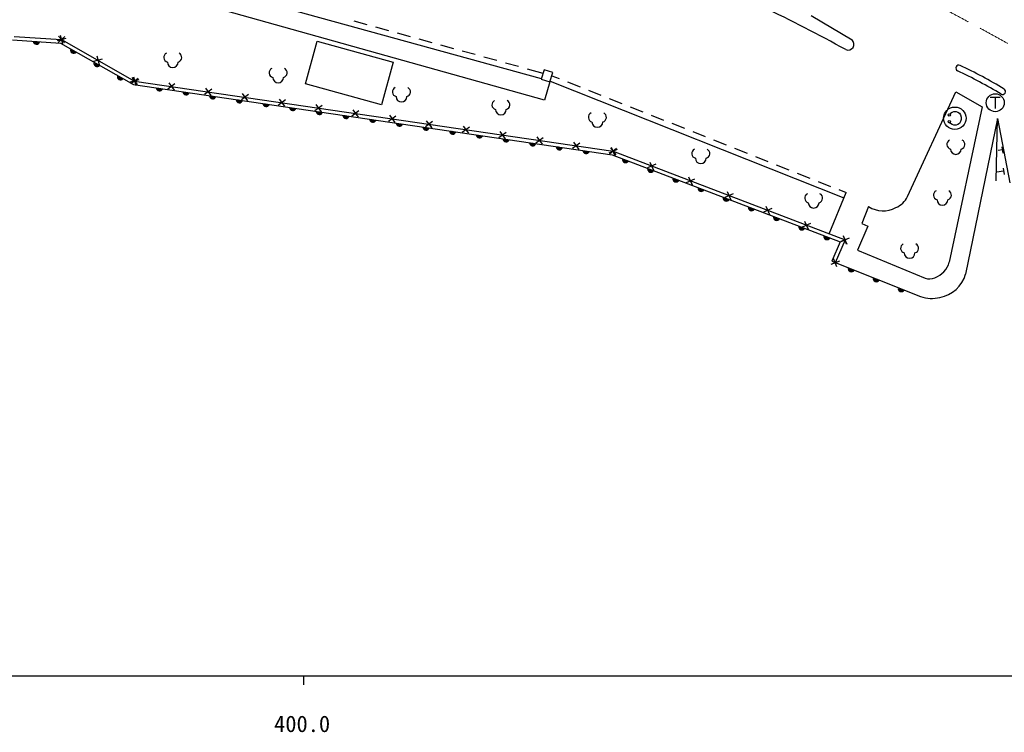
# Model space of a CAD drawing. Units: millimetres, scale not verified. Extents: x 40000 to 680000, y 20000 to 380000.
# Drawn here: x 436408 to 546005, y 198715 to 278071 of the extents above; entities that cross this region are included whole.
import ezdxf
from ezdxf.enums import TextEntityAlignment as Align

# ---------------------------------------------------------------- set-up
doc = ezdxf.new("R2010")
doc.units = ezdxf.units.MM
doc.header["$LTSCALE"] = 1000
doc.linetypes.add('CHAIN', pattern=[18.5, 12, -1.5, 3.5, -1.5])
for name, color, linetype, lineweight in [('M-BGD', 7, 'Continuous', 25), ('M-BGD-EXST', 7, 'Continuous', 25), ('M-BMK', 2, 'CHAIN', 13), ('M-STR-STRD', 7, 'Continuous', 25), ('M-TTL-BAND', 7, 'Continuous', 25)]:
    doc.layers.add(name, color=color, linetype=linetype, lineweight=lineweight)
doc.styles.add('ＭＳ ゴシック', font='')
doc.styles.get('ＭＳ ゴシック').set_extended_font_data('MS Gothic')

msp = doc.modelspace()

# ---------------------------------------------------------------- linework, layer by layer
at = {"layer": 'M-BGD'}
for p, q in [((450798, 283566), (494458, 271505)), ((524517, 278538), (529052, 275838)), ((473603, 277941), (475049, 277541)), ((435776, 276202), (441054, 275857)), ((441430, 276187), (440678, 275528)), ((440724, 276233), (441384, 275482)), ((440921, 276339), (441187, 275375)), ((476013, 277275), (477459, 276876)), ((478423, 276609), (479869, 276210)), ((435614, 275812), (440936, 275464)), ((441536, 275990), (440572, 275725)), ((440936, 275464), (449060, 270853)), ((441054, 275857), (449192, 271238)), ((480833, 275944), (482278, 275544)), ((483242, 275278), (484688, 274879)), ((444990, 274030), (445256, 273066)), ((485652, 274612), (487098, 274213)), ((445605, 273681), (444641, 273415)), ((488062, 273947), (489508, 273547)), ((490472, 273281), (491917, 272882)), ((492881, 272615), (494654, 272126)), ((495650, 271837), (495654, 271836)), ((495650, 271837), (496460, 271515)), ((449674, 271371), (448710, 271105)), ((449593, 271537), (448791, 270940)), ((448894, 271639), (449490, 270837)), ((449059, 271720), (449325, 270756)), ((449060, 270853), (502349, 263022)), ((449192, 271238), (502450, 263412)), ((453690, 270935), (452888, 270338)), ((452990, 271037), (453587, 270235)), ((495454, 271216), (528158, 258220)), ((497390, 271146), (498783, 270592)), ((457787, 270333), (456984, 269736)), ((457087, 270435), (457684, 269633)), ((461884, 269730), (461081, 269134)), ((461184, 269833), (461781, 269031)), ((499713, 270223), (501107, 269669)), ((465980, 269128), (465178, 268532)), ((465281, 269231), (465878, 268429)), ((470077, 268526), (469275, 267930)), ((469378, 268629), (469974, 267827)), ((502036, 269300), (503430, 268746)), ((474174, 267924), (473372, 267328)), ((473474, 268027), (474071, 267225)), ((477571, 267425), (478168, 266623)), ((504359, 268376), (505753, 267822)), ((506683, 267453), (508077, 266899)), ((539949, 267571), (540003, 267653)), ((540003, 267653), (540191, 267778)), ((540191, 267778), (540378, 267840)), ((540378, 267840), (540628, 267840)), ((540628, 267840), (540816, 267778)), ((540816, 267778), (541003, 267653)), ((541003, 267653), (541128, 267465)), ((541128, 267465), (541191, 267215)), ((478271, 267322), (477468, 266726)), ((482368, 266720), (481565, 266123)), ((481668, 266823), (482265, 266021)), ((509006, 266530), (510400, 265976)), ((540003, 266528), (539949, 266609)), ((540191, 266403), (540003, 266528)), ((540378, 266340), (540191, 266403)), ((540628, 266340), (540378, 266340)), ((540816, 266403), (540628, 266340)), ((541003, 266528), (540816, 266403)), ((541128, 266715), (541003, 266528)), ((541191, 266965), (541128, 266715)), ((541191, 267215), (541191, 266965)), ((545244, 267085), (546607, 259914)), ((486464, 266118), (485662, 265521)), ((485765, 266221), (486362, 265419)), ((490561, 265516), (489759, 264919)), ((489862, 265619), (490458, 264817)), ((511329, 265607), (512723, 265053)), ((494658, 264914), (493856, 264317)), ((493958, 265017), (494555, 264215)), ((498755, 264312), (497952, 263715)), ((498055, 264415), (498652, 263612)), ((513653, 264683), (515046, 264129)), ((502907, 263616), (501994, 263208)), ((502852, 263710), (502049, 263113)), ((502152, 263813), (502749, 263010)), ((502246, 263868), (502654, 262955)), ((502450, 263412), (528273, 253542)), ((515976, 263760), (517370, 263206)), ((545799, 263561), (545330, 263491)), ((545747, 263913), (545851, 263209)), ((502349, 263022), (527740, 253318)), ((507211, 261971), (506298, 261563)), ((506550, 262223), (506958, 261310)), ((518299, 262837), (519693, 262283)), ((520622, 261914), (522016, 261360)), ((522946, 260990), (524340, 260437)), ((545932, 261186), (545182, 261074)), ((545880, 261537), (545984, 260834)), ((511514, 260326), (510602, 259918)), ((510854, 260578), (511262, 259665)), ((525269, 260067), (526663, 259513)), ((515818, 258681), (514905, 258273)), ((515158, 258933), (515566, 258021)), ((526527, 254210), (528403, 258822)), ((527592, 259144), (528403, 258822)), ((520122, 257036), (519209, 256628)), ((519462, 257289), (519870, 256376)), ((524426, 255391), (523513, 254983)), ((523765, 255644), (524173, 254731)), ((527740, 253318), (526811, 251166)), ((528273, 253542), (527178, 251008)), ((528738, 253727), (527808, 253358)), ((528730, 253746), (527817, 253338)), ((528069, 253999), (528477, 253086)), ((528457, 253078), (528089, 254007)), ((527643, 251192), (526713, 250823)), ((526811, 251166), (536691, 247236)), ((527362, 250543), (526994, 251473))]:
    msp.add_line(p, q, dxfattribs=at)
for points in [[(495434, 271152), (494812, 269113), (450982, 281433), (451424, 283393)], [(535239, 258378), (540622, 270029), (543526, 268364), (539878, 251082)], [(545084, 260144), (545244, 267085), (541698, 249745)], [(530883, 257256), (530151, 255391), (530812, 255060), (529679, 252416), (537187, 249288)]]:
    msp.add_lwpolyline(points, dxfattribs=at)
for points in [[(469534, 275682), (477985, 273332), (476668, 268595), (468217, 270945)], [(494445, 271463), (495434, 271152), (495760, 272186), (494771, 272497)]]:
    msp.add_lwpolyline(points, close=True, dxfattribs=at)
for centre, radius in [((540503, 267090), 1250), ((539878, 267465), 128), ((539878, 266715), 128)]:
    msp.add_circle(centre, radius, dxfattribs=at)
for centre, radius, start, end in [((457659, 148385), 144782, 60.77292, 68.95691), ((438278, 275692), 354, 185.0634, 347.46858), ((438278, 275692), 283, 187.28744, 345.24454), ((438278, 275692), 212, 191.03377, 341.49822), ((438278, 275692), 142, 198.7455, 333.78649), ((438278, 275692), 100, 209.06316, 323.46882), ((438278, 275692), 100, 209.06316, 323.46882), ((528615, 275342), 661, 246.60258, 48.58408), ((442416, 274687), 354, 159.21876, 321.62394), ((442416, 274687), 283, 161.4428, 319.3999), ((442416, 274687), 212, 165.18913, 315.65358), ((442416, 274687), 142, 172.90086, 307.94185), ((442416, 274687), 100, 183.21852, 297.62419), ((442416, 274687), 100, 183.21852, 297.62419), ((452980, 273874), 536, 116.08703, 255.33416), ((453908, 273874), 536, 284.66584, 63.91297), ((445025, 273206), 354, 159.21876, 321.62394), ((445025, 273206), 283, 161.4428, 319.3999), ((445025, 273206), 212, 165.18913, 315.65358), ((445025, 273206), 142, 172.90086, 307.94185), ((445025, 273206), 100, 183.21852, 297.62419), ((445025, 273206), 100, 183.21852, 297.62419), ((453444, 273355), 600, 180, 0), ((447634, 271725), 354, 159.21876, 321.62394), ((447634, 271725), 283, 161.4428, 319.3999), ((464713, 272158), 536, 116.08703, 255.33416), ((465642, 272158), 536, 284.66584, 63.91297), ((447634, 271725), 212, 165.18913, 315.65358), ((447634, 271725), 142, 172.90086, 307.94185), ((447634, 271725), 100, 183.21852, 297.62419), ((447634, 271725), 100, 183.21852, 297.62419), ((465177, 271639), 600, 180, 0), ((451967, 270481), 354, 180.43731, 342.84248), ((451967, 270481), 283, 182.66134, 340.61845), ((451967, 270481), 212, 186.40767, 336.87212), ((451967, 270481), 142, 194.1194, 329.16039), ((451967, 270481), 100, 204.43706, 318.84273), ((451967, 270481), 100, 204.43706, 318.84273), ((454935, 270045), 354, 180.43731, 342.84248), ((454935, 270045), 283, 182.66134, 340.61845), ((454935, 270045), 212, 186.40767, 336.87212), ((454935, 270045), 142, 194.1194, 329.16039), ((454935, 270045), 100, 204.43706, 318.84273), ((454935, 270045), 100, 204.43706, 318.84273), ((478439, 270027), 536, 116.08703, 255.33416), ((479367, 270027), 536, 284.66584, 63.91297), ((457903, 269609), 354, 180.43731, 342.84248), ((457903, 269609), 283, 182.66134, 340.61845), ((457903, 269609), 212, 186.40767, 336.87212), ((457903, 269609), 142, 194.1194, 329.16039), ((457903, 269609), 100, 204.43706, 318.84273), ((457903, 269609), 100, 204.43706, 318.84273), ((460872, 269172), 354, 180.43731, 342.84248), ((460872, 269172), 283, 182.66134, 340.61845), ((460872, 269172), 212, 186.40767, 336.87212), ((460872, 269172), 142, 194.1194, 329.16039), ((460872, 269172), 100, 204.43706, 318.84273), ((460872, 269172), 100, 204.43706, 318.84273), ((463840, 268736), 354, 180.43731, 342.84248), ((463840, 268736), 283, 182.66134, 340.61845), ((463840, 268736), 212, 186.40767, 336.87212), ((463840, 268736), 142, 194.1194, 329.16039), ((463840, 268736), 100, 204.43706, 318.84273), ((463840, 268736), 100, 204.43706, 318.84273), ((478903, 269508), 600, 180, 0), ((489508, 268588), 536, 116.08703, 255.33416), ((490437, 268588), 536, 284.66584, 63.91297), ((466808, 268300), 354, 180.43731, 342.84248), ((466808, 268300), 283, 182.66134, 340.61845), ((466808, 268300), 212, 186.40767, 336.87212), ((466808, 268300), 142, 194.1194, 329.16039), ((466808, 268300), 100, 204.43706, 318.84273), ((466808, 268300), 100, 204.43706, 318.84273), ((469776, 267864), 354, 180.43731, 342.84248), ((469776, 267864), 283, 182.66134, 340.61845), ((469776, 267864), 212, 186.40767, 336.87212), ((469776, 267864), 142, 194.1194, 329.16039), ((469776, 267864), 100, 204.43706, 318.84273), ((469776, 267864), 100, 204.43706, 318.84273), ((472744, 267428), 354, 180.43731, 342.84248), ((489972, 268069), 600, 180, 0), ((500245, 267204), 536, 116.08703, 255.33416), ((501174, 267204), 536, 284.66584, 63.91297), ((472744, 267428), 283, 182.66134, 340.61845), ((472744, 267428), 212, 186.40767, 336.87212), ((472744, 267428), 142, 194.1194, 329.16039), ((472744, 267428), 100, 204.43706, 318.84273), ((472744, 267428), 100, 204.43706, 318.84273), ((475712, 266991), 354, 180.43731, 342.84248), ((475712, 266991), 283, 182.66134, 340.61845), ((475712, 266991), 212, 186.40767, 336.87212), ((475712, 266991), 142, 194.1194, 329.16039), ((475712, 266991), 100, 204.43706, 318.84273), ((475712, 266991), 100, 204.43706, 318.84273), ((478680, 266555), 354, 180.43731, 342.84248), ((478680, 266555), 283, 182.66134, 340.61845), ((478680, 266555), 212, 186.40767, 336.87212), ((478680, 266555), 142, 194.1194, 329.16039), ((478680, 266555), 100, 204.43706, 318.84273), ((478680, 266555), 100, 204.43706, 318.84273), ((500710, 266686), 600, 180, 0), ((481648, 266119), 354, 180.43731, 342.84248), ((481648, 266119), 283, 182.66134, 340.61845), ((481648, 266119), 212, 186.40767, 336.87212), ((481648, 266119), 142, 194.1194, 329.16039), ((481648, 266119), 100, 204.43706, 318.84273), ((481648, 266119), 100, 204.43706, 318.84273), ((484617, 265683), 354, 180.43731, 342.84248), ((484617, 265683), 283, 182.66134, 340.61845), ((484617, 265683), 212, 186.40767, 336.87212), ((484617, 265683), 142, 194.1194, 329.16039), ((484617, 265683), 100, 204.43706, 318.84273), ((484617, 265683), 100, 204.43706, 318.84273), ((487585, 265247), 354, 180.43731, 342.84248), ((487585, 265247), 283, 182.66134, 340.61845), ((487585, 265247), 212, 186.40767, 336.87212), ((487585, 265247), 142, 194.1194, 329.16039), ((487585, 265247), 100, 204.43706, 318.84273), ((487585, 265247), 100, 204.43706, 318.84273), ((490553, 264811), 354, 180.43731, 342.84248), ((490553, 264811), 283, 182.66134, 340.61845), ((490553, 264811), 212, 186.40767, 336.87212), ((490553, 264811), 142, 194.1194, 329.16039), ((490553, 264811), 100, 204.43706, 318.84273), ((490553, 264811), 100, 204.43706, 318.84273), ((493521, 264374), 354, 180.43731, 342.84248), ((493521, 264374), 283, 182.66134, 340.61845), ((493521, 264374), 212, 186.40767, 336.87212), ((493521, 264374), 142, 194.1194, 329.16039), ((493521, 264374), 100, 204.43706, 318.84273), ((493521, 264374), 100, 204.43706, 318.84273), ((540147, 264188), 536, 116.08703, 255.33416), ((541075, 264188), 536, 284.66584, 63.91297), ((496489, 263938), 354, 180.43731, 342.84248), ((496489, 263938), 283, 182.66134, 340.61845), ((496489, 263938), 212, 186.40767, 336.87212), ((496489, 263938), 142, 194.1194, 329.16039), ((496489, 263938), 100, 204.43706, 318.84273), ((496489, 263938), 100, 204.43706, 318.84273), ((499457, 263502), 354, 180.43731, 342.84248), ((499457, 263502), 283, 182.66134, 340.61845), ((499457, 263502), 212, 186.40767, 336.87212), ((499457, 263502), 142, 194.1194, 329.16039), ((499457, 263502), 100, 204.43706, 318.84273), ((499457, 263502), 100, 204.43706, 318.84273), ((511757, 263164), 536, 116.08703, 255.33416), ((512686, 263164), 536, 284.66584, 63.91297), ((540611, 263669), 600, 180, 0), ((503855, 262505), 354, 167.88098, 330.28616), ((503855, 262505), 283, 170.10502, 328.06212), ((503855, 262505), 212, 173.85135, 324.3158), ((503855, 262505), 142, 181.56308, 316.60407), ((503855, 262505), 100, 191.88074, 306.2864), ((503855, 262505), 100, 191.88074, 306.2864), ((512222, 262645), 600, 180, 0), ((506657, 261434), 354, 167.88098, 330.28616), ((506657, 261434), 283, 170.10502, 328.06212), ((506657, 261434), 212, 173.85135, 324.3158), ((506657, 261434), 142, 181.56308, 316.60407), ((506657, 261434), 100, 191.88074, 306.2864), ((506657, 261434), 100, 191.88074, 306.2864), ((509459, 260363), 354, 167.88098, 330.28616), ((509459, 260363), 283, 170.10502, 328.06212), ((509459, 260363), 212, 173.85135, 324.3158), ((509459, 260363), 142, 181.56308, 316.60407), ((509459, 260363), 100, 191.88074, 306.2864), ((509459, 260363), 100, 191.88074, 306.2864), ((512262, 259292), 354, 167.88098, 330.28616), ((512262, 259292), 283, 170.10502, 328.06212), ((512262, 259292), 212, 173.85135, 324.3158), ((512262, 259292), 142, 181.56308, 316.60407), ((512262, 259292), 100, 191.88074, 306.2864), ((512262, 259292), 100, 191.88074, 306.2864), ((524318, 258211), 536, 116.08703, 255.33416), ((525246, 258211), 536, 284.66584, 63.91297), ((538652, 258543), 536, 116.08703, 255.33416), ((539581, 258543), 536, 284.66584, 63.91297), ((515064, 258221), 354, 167.88098, 330.28616), ((515064, 258221), 283, 170.10502, 328.06212), ((515064, 258221), 212, 173.85135, 324.3158), ((515064, 258221), 142, 181.56308, 316.60407), ((515064, 258221), 100, 191.88074, 306.2864), ((515064, 258221), 100, 191.88074, 306.2864), ((524782, 257692), 600, 180, 0), ((532865, 259565), 2654, 294.02058, 333.42591), ((539117, 258024), 600, 180, 0), ((517866, 257150), 354, 167.88098, 330.28616), ((517866, 257150), 283, 170.10502, 328.06212), ((517866, 257150), 212, 173.85135, 324.3158), ((517866, 257150), 142, 181.56308, 316.60407), ((517866, 257150), 100, 191.88074, 306.2864), ((517866, 257150), 100, 191.88074, 306.2864), ((532515, 259861), 3074, 237.93577, 297.74085), ((520668, 256079), 354, 167.88098, 330.28616), ((520668, 256079), 283, 170.10502, 328.06212), ((520668, 256079), 212, 173.85135, 324.3158), ((520668, 256079), 142, 181.56308, 316.60407), ((520668, 256079), 100, 191.88074, 306.2864), ((520668, 256079), 100, 191.88074, 306.2864), ((523471, 255008), 354, 167.88098, 330.28616), ((523471, 255008), 283, 170.10502, 328.06212), ((523471, 255008), 212, 173.85135, 324.3158), ((523471, 255008), 142, 181.56308, 316.60407), ((523471, 255008), 100, 191.88074, 306.2864), ((523471, 255008), 100, 191.88074, 306.2864), ((526273, 253937), 354, 167.88098, 330.28616), ((526273, 253937), 283, 170.10502, 328.06212), ((526273, 253937), 212, 173.85135, 324.3158), ((526273, 253937), 142, 181.56308, 316.60407), ((526273, 253937), 100, 191.88074, 306.2864), ((526273, 253937), 100, 191.88074, 306.2864), ((535000, 252621), 536, 116.08703, 255.33416), ((535464, 252102), 600, 180, 0), ((535928, 252621), 536, 284.66584, 63.91297), ((537458, 251707), 2500, 288.71413, 345.53807), ((528983, 250360), 354, 167.1023, 329.50748), ((528983, 250360), 283, 169.32634, 327.28344), ((528983, 250360), 212, 173.07267, 323.53711), ((528983, 250360), 142, 180.7844, 315.82538), ((528983, 250360), 100, 191.10206, 305.50772), ((528983, 250360), 100, 191.10206, 305.50772), ((531771, 249251), 354, 167.1023, 329.50748), ((531771, 249251), 283, 169.32634, 327.28344), ((531771, 249251), 212, 173.07267, 323.53711), ((531771, 249251), 142, 180.7844, 315.82538), ((531771, 249251), 100, 191.10206, 305.50772), ((531771, 249251), 100, 191.10206, 305.50772), ((537655, 250759), 1544, 252.35427, 293.06889), ((538188, 250725), 3644, 280.15263, 344.40443), ((534558, 248142), 354, 167.1023, 329.50748), ((534558, 248142), 283, 169.32634, 327.28344), ((534558, 248142), 212, 173.07267, 323.53711), ((534558, 248142), 142, 180.7844, 315.82538), ((534558, 248142), 100, 191.10206, 305.50772), ((534558, 248142), 100, 191.10206, 305.50772), ((537921, 250713), 3688, 250.51656, 284.26232)]:
    msp.add_arc(centre, radius, start, end, dxfattribs=at)
at = {"layer": 'M-BGD-EXST'}
for p, q in [((544445, 269427), (545545, 269427)), ((544995, 269427), (544995, 268177))]:
    msp.add_line(p, q, dxfattribs=at)
msp.add_circle((544995, 268827), 1000, dxfattribs=at)
at = {"layer": 'M-BMK'}
msp.add_arc((397406, 9593), 304727, 58.19517, 76.51972, dxfattribs=at)
at = {"layer": 'M-STR-STRD'}
for centre, radius, start, end in [((540941, 272681), 331, 65.3631, 244.07252), ((517750, 223588), 54625, 58.87096, 64.71781), ((517750, 223588), 53964, 58.87096, 64.71781), ((545802, 270075), 331, 242.27431, 55.46761)]:
    msp.add_arc(centre, radius, start, end, dxfattribs=at)
at = {"layer": 'M-TTL-BAND'}
for p, q in [((40000, 205000), (579000, 205000)), ((468000, 205000), (468000, 204000))]:
    msp.add_line(p, q, dxfattribs=at)

# ---------------------------------------------------------------- texts
at = {"layer": 'M-TTL-BAND', "style": 'ＭＳ ゴシック'}
msp.add_text('400.0', height=1833, dxfattribs=at).set_placement((467844, 198195), align=Align.BOTTOM_CENTER)

doc.saveas('drawing.dxf')
